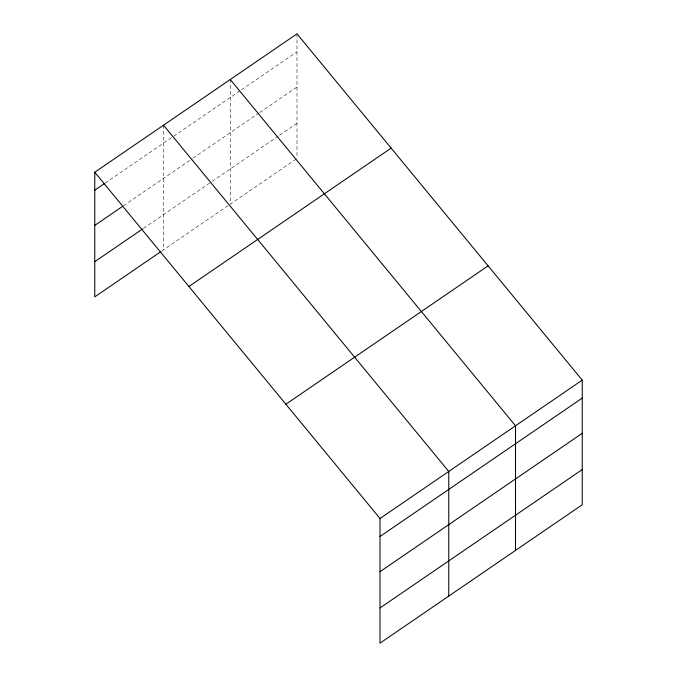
<?xml version="1.0" encoding="UTF-8"?>
<svg xmlns="http://www.w3.org/2000/svg" width="677" height="677" viewBox="0 0 677 677"><rect width="100%" height="100%" fill="white"/><g stroke="black" fill="none" stroke-linecap="round" stroke-linejoin="round"><path stroke-width="0.51" stroke-dasharray="3.38 2.54" d="M105.197 183.069L240.657 90.379M241.52 89.787L296.991 51.824M123.476 205.766L192.116 158.79M192.979 158.198L258.851 113.127M259.723 112.526L296.991 87.028M143.49 228.327L211.182 182.011M212.053 181.419L278.789 135.747M279.652 135.155L296.991 123.29M161.769 251.023L228.521 205.343M296.12 159.087L230.248 204.158L230.248 79.522M296.991 33.85L296.991 158.494M163.512 125.186L163.512 249.83"/><path stroke-width="1.02" d="M160.906 251.616L94.755 296.881L94.755 172.246L296.991 33.85L582.245 380.119L582.245 504.754L380.009 643.15L380.009 518.506L94.755 172.246M94.755 190.22L104.326 183.67M94.755 225.416L122.605 206.358M94.755 261.686L142.627 228.928M188.883 286.506L391.128 148.119M285.872 404.245L488.117 265.849M380.009 518.506L582.245 380.119M380.009 536.489L582.245 398.093M380.009 571.684L582.245 433.297M380.009 607.954L582.245 469.559M230.248 79.522L515.51 425.782L515.51 550.426M163.512 125.186L448.766 471.454L448.766 596.098"/></g></svg>
